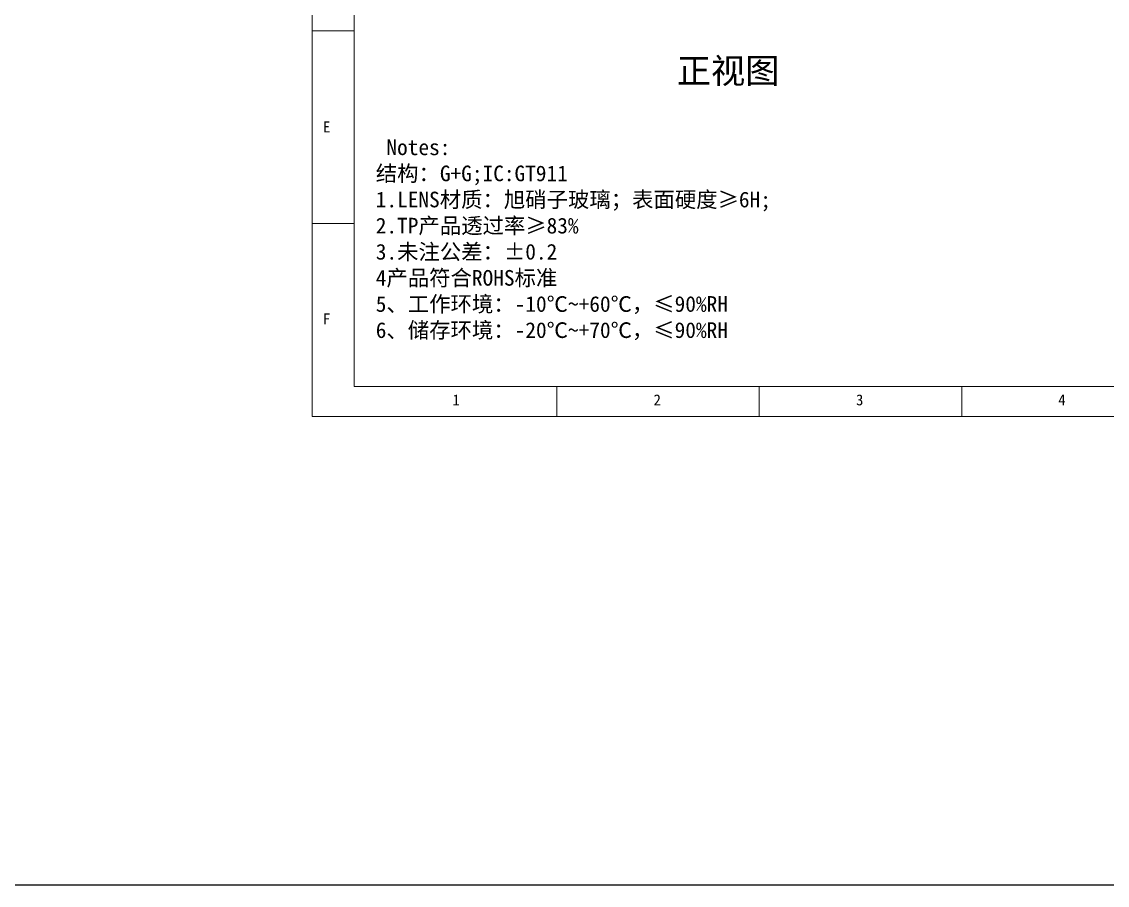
# Model space of a CAD drawing. Extents: x 23 to 280686, y -58 to 9807.
# Drawn here: x 142936.4 to 143414.4, y 3602 to 3982.3 of the extents above; entities that cross this region are included whole.
import ezdxf

# ---------------------------------------------------------------- set-up
doc = ezdxf.new("R2010")
doc.units = 0
doc.header["$LTSCALE"] = 23.1
doc.layers.get('0').update_dxf_attribs({"linetype": 'CONTINUOUS'})
doc.layers.add('61DBEAEC-6D85-402F-2490-FB0C427F0F24', color=7, linetype='CONTINUOUS')
doc.layers.add('DIM', color=130, linetype='CONTINUOUS')
doc.styles.add('Arial', font='')
doc.styles.get("Standard").update_dxf_attribs({"font": ''})
doc.styles.add('宋体', font='')
doc.styles.get('Arial').set_extended_font_data('SimSun')
doc.styles.get('Standard').set_extended_font_data('SimSun')
doc.styles.get('宋体').set_extended_font_data('SimSun')

msp = doc.modelspace()

# ---------------------------------------------------------------- linework, layer by layer
at = {"lineweight": 0}
for p, q in [((143064.335, 3978.284), (143082.773, 3978.284)), ((143082.773, 3923.405), (143082.773, 3821.636)), ((143064.335, 3893.342), (143082.773, 3893.342)), ((143082.773, 3821.636), (143219.091, 3821.636)), ((143171.952, 3821.636), (143171.952, 3808.398)), ((143261.131, 3821.636), (143261.131, 3808.398)), ((143350.31, 3821.636), (143350.31, 3808.398))]:
    msp.add_line(p, q, dxfattribs=at)
for points in [[(143064.335, 4318.055), (143809.097, 4318.055), (143809.097, 3808.398), (143064.335, 3808.398)], [(143082.773, 3821.636), (143082.773, 4301.481), (143796.211, 4301.481), (143796.211, 3821.636)]]:
    msp.add_lwpolyline(points, close=True, dxfattribs=at)
at = {"color": 0, "lineweight": 0}
msp.add_lwpolyline([(143219.091, 3821.636), (143301.653, 3821.636)], dxfattribs=at)
at = {"layer": 'DIM'}
msp.add_lwpolyline([(141298.299, 4515.301), (143922.786, 4515.301), (143922.786, 3601.989), (141298.299, 3601.989)], close=True, dxfattribs=at)

# ---------------------------------------------------------------- texts
at = {"lineweight": 0, "char_height": 4.804, "width": 46.19013, "attachment_point": 1, "style": '宋体'}
for s, insert in [('E', (143068.996, 3938.354)), ('F', (143068.996, 3853.859)), ('1', (143126.028, 3818.139)), ('2', (143214.561, 3818.139)), ('3', (143303.698, 3818.139)), ('4', (143392.747, 3818.139))]:
    msp.add_mtext(s, dxfattribs=dict(at, insert=insert))
at = {"layer": '61DBEAEC-6D85-402F-2490-FB0C427F0F24', "color": 7, "lineweight": 0}
msp.add_text('正视图', height=11.04, dxfattribs=at).set_placement((143224.814, 3955.109))
at = {"layer": 'DIM', "color": 3, "linetype": 'ByBlock', "lineweight": 0, "insert": (143092.273, 3930.425), "char_height": 10.48582, "width": 369.59781, "attachment_point": 1, "style": 'Arial'}
msp.add_mtext('{\\H0.658x;\\C7; Notes:\\P结构：G+G;IC:GT911\\P1.LENS材质：旭硝子玻璃；表面硬度≥6H;\\P2.TP产品透过率≥83%\\P3.未注公差：%%P0.2\\fSimSun|b0|i0|c238|p2;\\P\\fSimSun|b0|i0|c134|p2;4产品符合ROHS标准\\P5、工作环境：-10℃~+60℃，≤90%RH\\P6、储存环境：-20℃~+70℃，≤90%RH\\P}\\P  \\P ', dxfattribs=at)

doc.saveas('drawing.dxf')
